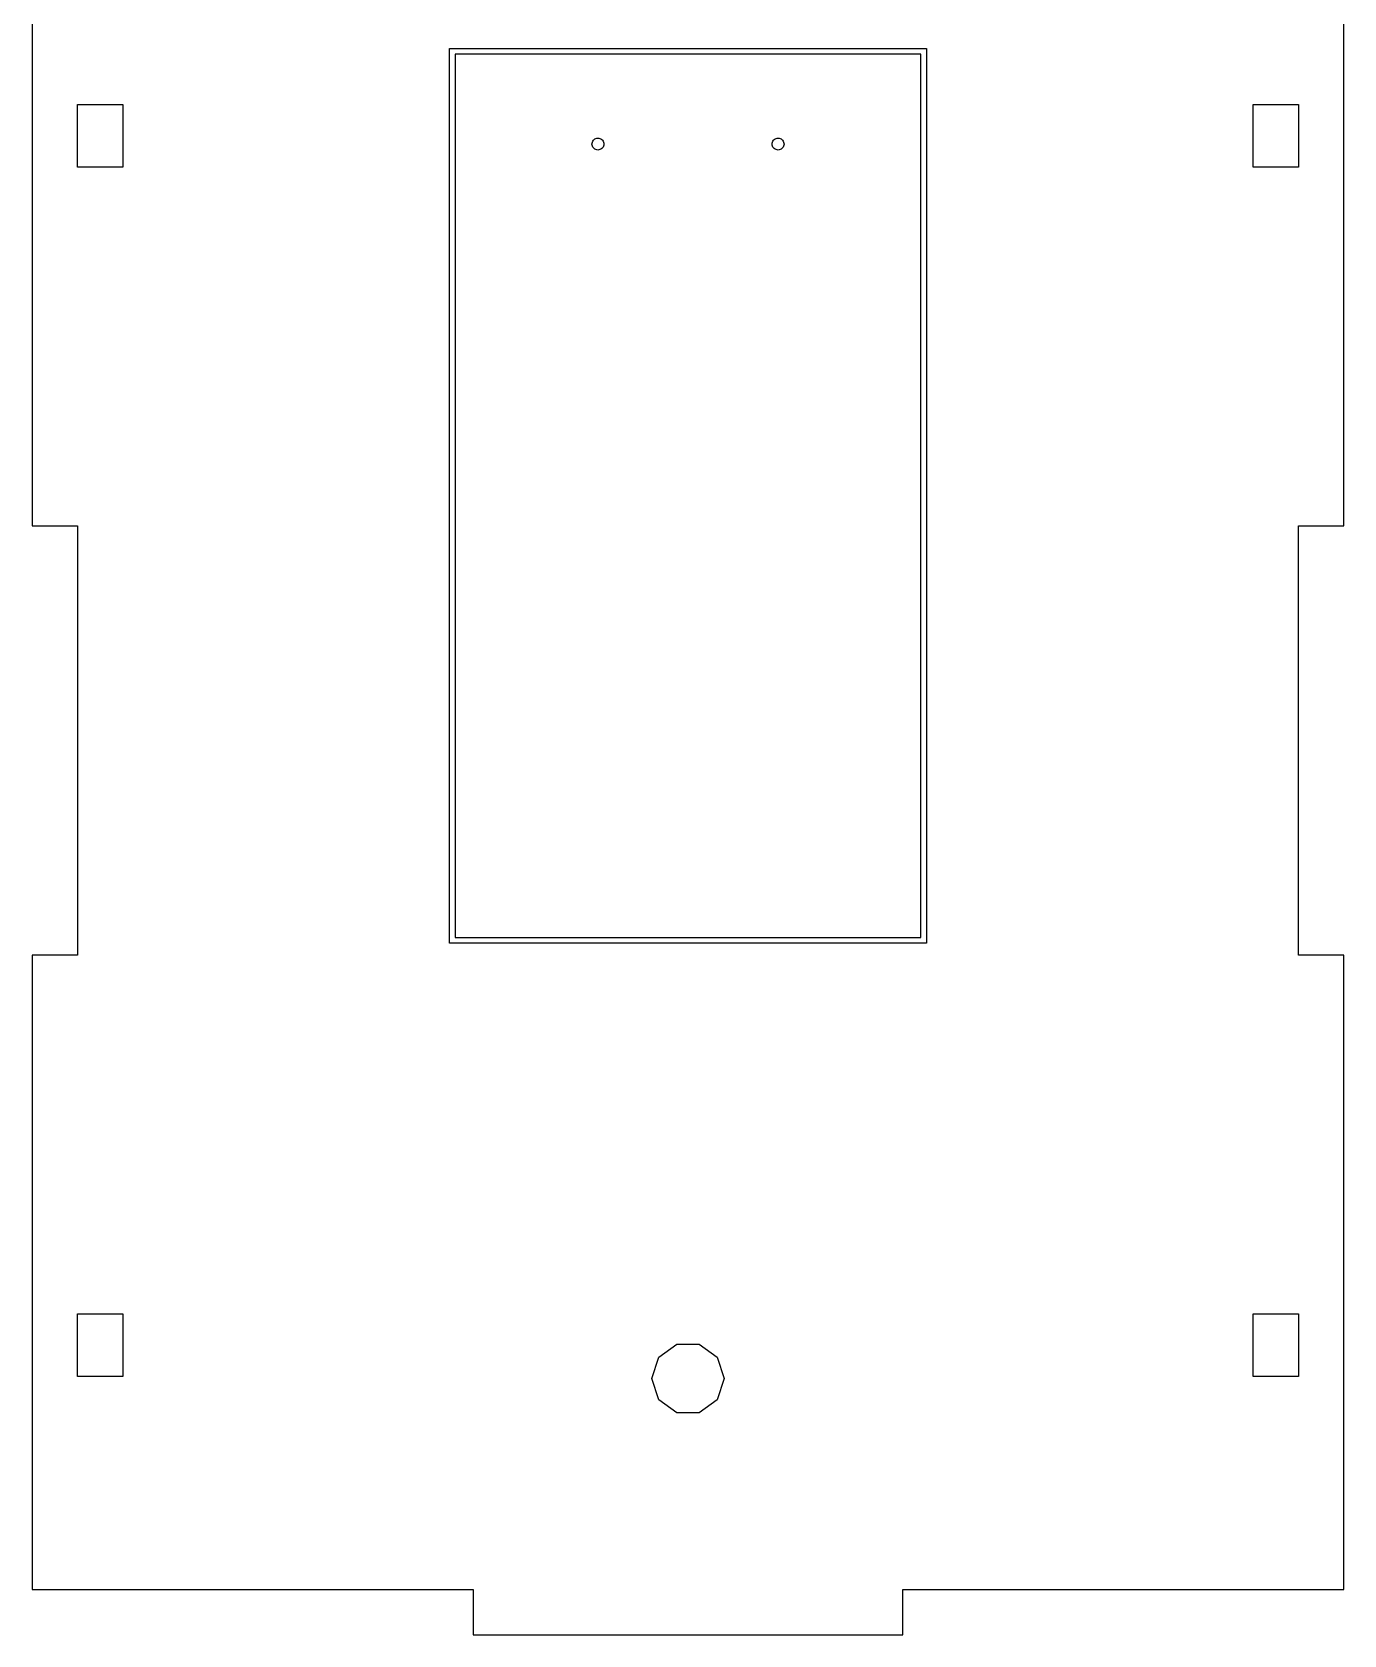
# Model space of a CAD drawing. Header units: metres. Extents: x -55 to 408, y -340 to 55.
# Drawn here: x -55 to 55, y -207 to -72.6 of the extents above; entities that cross this region are included whole.
import ezdxf

# ---------------------------------------------------------------- set-up
doc = ezdxf.new("R2010")
doc.units = ezdxf.units.M

msp = doc.modelspace()

# ---------------------------------------------------------------- linework, layer by layer
for p, q in [((-55, -60.8), (-55, -114)), ((55, -114), (55, -60.8)), ((-20, -149), (-20, -74)), ((-20, -74), (20, -74)), ((19.525, -74.475), (-19.525, -74.475)), ((-19.525, -74.475), (-19.525, -148.525)), ((19.525, -148.525), (19.525, -74.475)), ((20, -74), (20, -149)), ((-51.2, -83.925), (-51.2, -78.675)), ((-51.2, -78.675), (-47.4, -78.675)), ((-47.4, -78.675), (-47.4, -83.925)), ((47.4, -83.925), (47.4, -78.675)), ((47.4, -78.675), (51.2, -78.675)), ((51.2, -78.675), (51.2, -83.925)), ((-8.04999, -82), (-8.04239, -81.9132)), ((-8.04239, -81.9132), (-8.01984, -81.829)), ((-8.01984, -81.829), (-7.983, -81.75)), ((-7.983, -81.75), (-7.93301, -81.6786)), ((-7.93301, -81.6786), (-7.87138, -81.617)), ((-7.87138, -81.617), (-7.79999, -81.567)), ((-7.79999, -81.567), (-7.72101, -81.5302)), ((-7.72101, -81.5302), (-7.63681, -81.5076)), ((-7.63681, -81.5076), (-7.54999, -81.5)), ((-7.54999, -81.5), (-7.46317, -81.5076)), ((-7.46317, -81.5076), (-7.37898, -81.5302)), ((-7.37898, -81.5302), (-7.29999, -81.567)), ((-7.29999, -81.567), (-7.22859, -81.617)), ((-7.22859, -81.617), (-7.16698, -81.6786)), ((-7.16698, -81.6786), (-7.11697, -81.75)), ((-7.11697, -81.75), (-7.08014, -81.829)), ((-7.08014, -81.829), (-7.05759, -81.9132)), ((-7.05759, -81.9132), (-7.04999, -82)), ((7.04999, -82), (7.05759, -81.9132)), ((7.05759, -81.9132), (7.08014, -81.829)), ((7.08014, -81.829), (7.11697, -81.75)), ((7.11697, -81.75), (7.16698, -81.6786)), ((7.16698, -81.6786), (7.22859, -81.617)), ((7.22859, -81.617), (7.29999, -81.567)), ((7.29999, -81.567), (7.37898, -81.5302)), ((7.37898, -81.5302), (7.46317, -81.5076)), ((7.46317, -81.5076), (7.54999, -81.5)), ((7.54999, -81.5), (7.63681, -81.5076)), ((7.63681, -81.5076), (7.72101, -81.5302)), ((7.72101, -81.5302), (7.79999, -81.567)), ((7.79999, -81.567), (7.87138, -81.617)), ((7.87138, -81.617), (7.93301, -81.6786)), ((7.93301, -81.6786), (7.983, -81.75)), ((7.983, -81.75), (8.01984, -81.829)), ((8.01984, -81.829), (8.04239, -81.9132)), ((8.04239, -81.9132), (8.04999, -82)), ((-8.04239, -82.0868), (-8.04999, -82)), ((-8.01984, -82.171), (-8.04239, -82.0868)), ((-7.983, -82.25), (-8.01984, -82.171)), ((-7.93301, -82.3214), (-7.983, -82.25)), ((-7.87138, -82.383), (-7.93301, -82.3214)), ((-7.79999, -82.433), (-7.87138, -82.383)), ((-7.72101, -82.4698), (-7.79999, -82.433)), ((-7.63681, -82.4924), (-7.72101, -82.4698)), ((-7.54999, -82.5), (-7.63681, -82.4924)), ((-7.46317, -82.4924), (-7.54999, -82.5)), ((-7.37898, -82.4698), (-7.46317, -82.4924)), ((-7.29999, -82.433), (-7.37898, -82.4698)), ((-7.22859, -82.383), (-7.29999, -82.433)), ((-7.16698, -82.3214), (-7.22859, -82.383)), ((-7.11697, -82.25), (-7.16698, -82.3214)), ((-7.08014, -82.171), (-7.11697, -82.25)), ((-7.05759, -82.0868), (-7.08014, -82.171)), ((-7.04999, -82), (-7.05759, -82.0868)), ((7.05759, -82.0868), (7.04999, -82)), ((7.08014, -82.171), (7.05759, -82.0868)), ((7.11697, -82.25), (7.08014, -82.171)), ((7.16698, -82.3214), (7.11697, -82.25)), ((7.22859, -82.383), (7.16698, -82.3214)), ((7.29999, -82.433), (7.22859, -82.383)), ((7.37898, -82.4698), (7.29999, -82.433)), ((7.46317, -82.4924), (7.37898, -82.4698)), ((7.54999, -82.5), (7.46317, -82.4924)), ((7.63681, -82.4924), (7.54999, -82.5)), ((7.72101, -82.4698), (7.63681, -82.4924)), ((7.79999, -82.433), (7.72101, -82.4698)), ((7.87138, -82.383), (7.79999, -82.433)), ((7.93301, -82.3214), (7.87138, -82.383)), ((7.983, -82.25), (7.93301, -82.3214)), ((8.01984, -82.171), (7.983, -82.25)), ((8.04239, -82.0868), (8.01984, -82.171)), ((8.04999, -82), (8.04239, -82.0868)), ((-47.4, -83.925), (-51.2, -83.925)), ((51.2, -83.925), (47.4, -83.925)), ((-55, -114), (-51.2, -114)), ((-51.2, -114), (-51.2, -150)), ((51.2, -150), (51.2, -114)), ((51.2, -114), (55, -114)), ((20, -149), (-20, -149)), ((-19.525, -148.525), (19.525, -148.525)), ((-51.2, -150), (-55, -150)), ((-55, -150), (-55, -203.2)), ((55, -150), (51.2, -150)), ((55, -203.2), (55, -150)), ((-51.2, -185.325), (-51.2, -180.075)), ((-51.2, -180.075), (-47.4, -180.075)), ((-47.4, -180.075), (-47.4, -185.325)), ((47.4, -185.325), (47.4, -180.075)), ((47.4, -180.075), (51.2, -180.075)), ((51.2, -180.075), (51.2, -185.325)), ((-2.44727, -183.722), (-0.93477, -182.623)), ((-0.93477, -182.623), (0.93477, -182.623)), ((0.93477, -182.623), (2.44727, -183.722)), ((-3.02499, -185.5), (-2.44727, -183.722)), ((2.44727, -183.722), (3.02499, -185.5)), ((-47.4, -185.325), (-51.2, -185.325)), ((51.2, -185.325), (47.4, -185.325)), ((-2.44727, -187.278), (-3.02499, -185.5)), ((3.02499, -185.5), (2.44727, -187.278)), ((-0.93477, -188.377), (-2.44727, -187.278)), ((2.44727, -187.278), (0.93477, -188.377)), ((0.93477, -188.377), (-0.93477, -188.377)), ((-55, -203.2), (-18, -203.2)), ((-18, -203.2), (-18, -207)), ((18, -203.2), (55, -203.2)), ((18, -207), (18, -203.2)), ((-18, -207), (18, -207))]:
    msp.add_line(p, q)

doc.saveas('drawing.dxf')
